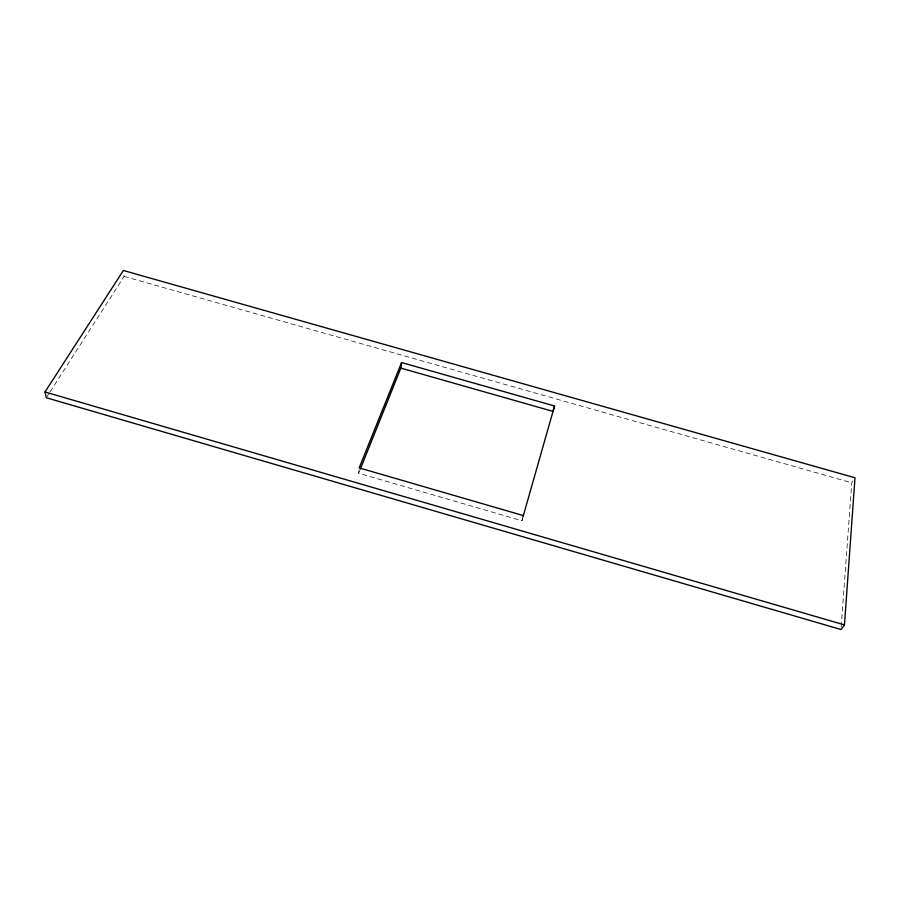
<?xml version="1.0" encoding="UTF-8"?>
<svg xmlns="http://www.w3.org/2000/svg" width="900" height="900" viewBox="0 0 900 900"><rect width="100%" height="100%" fill="white"/><g stroke="black" fill="none" stroke-linecap="round" stroke-linejoin="round"><path stroke-width="0.67" stroke-dasharray="4.5 3.38" d="M841.185 626.726L851.771 482.794L853.065 480.791M523.024 516.87L521.899 520.717L358.627 473.231L358.897 470.554M521.899 520.717L522.664 518.017M358.627 473.231L359.674 470.644M47.047 396.562L49.32 393.03M50.074 391.849L124.133 276.401L123.683 272.846M124.133 276.401L851.771 482.794"/><path stroke-width="1.35" d="M844.459 624.904L855 477.776L123.367 270.484L45 391.984L46.294 397.744L840.982 629.516L844.459 624.904L45 391.984M360.191 469.339L400.86 368.111L401.58 362.554L554.546 406.001L523.046 516.668M554.546 406.001L552.983 411.379L400.86 368.111M401.58 362.554L359.156 467.876L523.395 515.587"/></g></svg>
